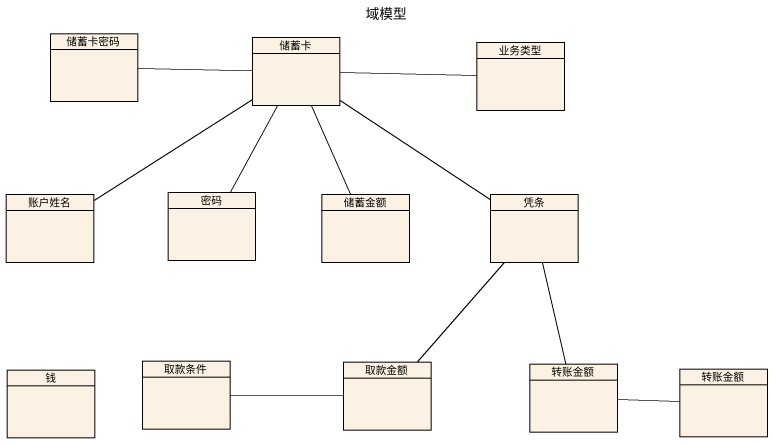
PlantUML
@startuml
title 域模型
hide circle
hide empty members
class 储蓄卡密码
class 储蓄卡
class 业务类型
class 账户姓名
class 密码
class 储蓄金额
class 凭条
class 钱
class 取款条件
class 取款金额
class 转账金额
class "转账金额" as 转账金额_2
储蓄卡密码 -right- 储蓄卡
储蓄卡 -- 密码
业务类型 -left- 储蓄卡
账户姓名 -up- 储蓄卡
储蓄金额 -up- 储蓄卡
凭条 -up- 储蓄卡
凭条 -- 取款金额
取款条件 -right- 取款金额
转账金额 -up- 凭条
转账金额 -right- 转账金额_2
@enduml
